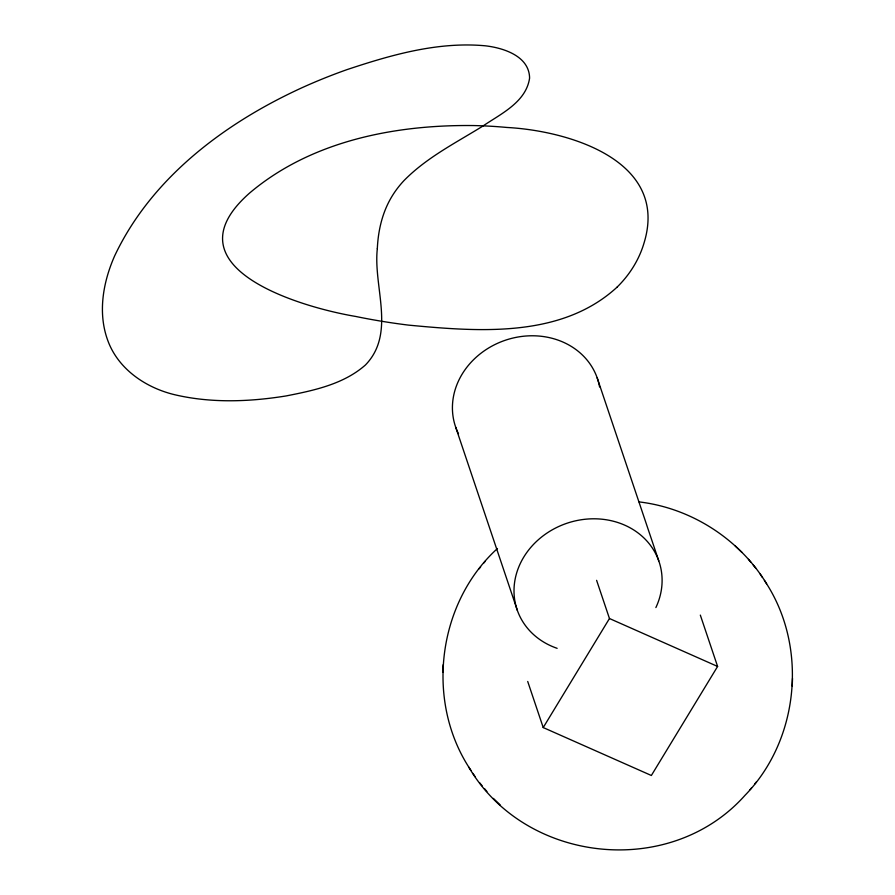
<?xml version="1.0" encoding="UTF-8"?>
<svg xmlns="http://www.w3.org/2000/svg" width="895" height="895" viewBox="0 0 895 895"><rect width="100%" height="100%" fill="white"/><g stroke="black" fill="none" stroke-linecap="round" stroke-linejoin="round"><path stroke-width="1.34" d="M497.463 548.49C436.849 603.622 425.091 702.631 470.971 770.427M468.756 767.082C525.085 863.462 670.053 879.483 745.054 795.275C799.716 739.125 808.207 645.396 764.408 580.441M442.857 672.391L443.159 664.75M792.22 686.118L792.522 678.466M700.326 615.1L717.6 666.451L651.359 775.484L543.22 727.557L609.461 618.523L596.607 580.34M479.06 568.862L480.626 566.96M754.753 783.908L756.32 782.006M483.871 562.955L485.336 561.176M750.044 789.692L751.509 787.913M617.058 287.172C561.322 338.411 478.377 331.709 408.523 325.12A642.532 564.667 -18.6 0 1 355.561 316.427C299.523 306.951 165.665 267.236 249.425 193.197C310.856 141.041 394.852 124.595 473.533 125.557A428.112 376.236 -18.6 0 1 506.872 127.459C568.862 130.771 669.494 160.608 643.986 243.16A107.333 94.322 -18.6 0 1 617.047 287.172M638.985 501.894C691.041 507.98 739.382 539.014 766.623 583.786M609.461 618.523L717.6 666.451M735.231 545.961L742.011 552.45M493.369 798.407L500.148 804.907M748.466 559.33L750.916 562.295M753.266 565.103L755.76 568.112M479.619 782.745L482.114 785.754M484.464 788.573L486.914 791.527M760.258 574.176L762.45 577.476M472.929 773.381L475.122 776.692M597.178 377.858L658.776 560.874M455.745 427.329L517.344 610.356M527.714 681.475L543.22 727.557M458.497 433.818A74.923 65.838 -18.6 0 1 505.776 340.089A74.923 65.838 -18.6 0 1 599.583 386.942M557.137 648.327A74.923 65.838 -18.6 0 1 520.588 562.91A74.923 65.838 -18.6 0 1 618.176 522.635A74.923 65.838 -18.6 0 1 655.878 607.571M377.321 248.687C373.07 286.982 396.149 333.32 365.428 364.992C343.59 384.279 313.787 390.488 285.997 395.959C249.895 401.754 212.495 403.242 176.617 395.165C146.881 388.598 118.05 369.579 107.579 339.91C97.667 312.433 103.138 281.947 114.661 255.869C151.669 177.523 225.294 122.749 302.454 87.52A498.694 438.259 -18.6 0 1 346.913 69.653C391.35 54.83 438.214 41.394 485.526 45.824C503.583 47.961 529.314 56.105 529.594 78.089C526.092 102.298 500.652 113.911 482.539 126.284C455.521 142.999 426.501 157.632 404.025 180.555A95.944 84.32 -18.6 0 0 389.951 199.853C381.773 214.789 378.082 231.783 377.321 248.687"/></g></svg>
